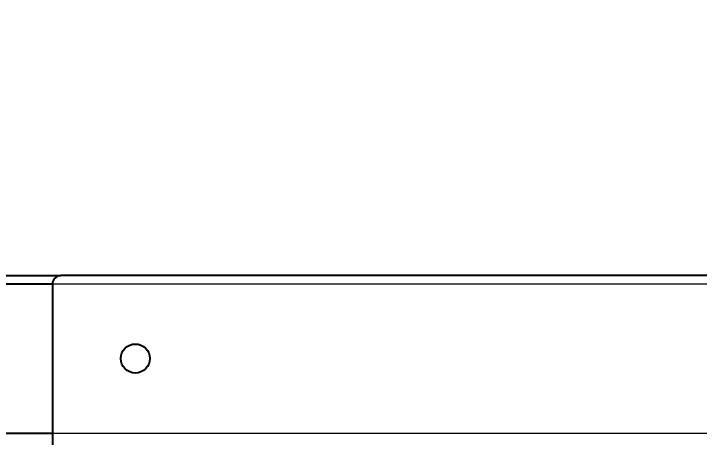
# Model space of a CAD drawing. Header units: millimetres. Extents: x 108 to 5832, y 144 to 4056.
# Drawn here: x 1108.5 to 1273.9, y 2950 to 3052.2 of the extents above; entities that cross this region are included whole.
import ezdxf

# ---------------------------------------------------------------- set-up
doc = ezdxf.new("R2010")
doc.units = ezdxf.units.MM
doc.header["$LTSCALE"] = 20
doc.header["$PDSIZE"] = -1
doc.linetypes.add('HIDDEN', pattern=[1.905, 1.27, -0.635])
doc.dimstyles.new('ISO-25', dxfattribs={"dimtxt": 2.5, "dimasz": 2.5, "dimexe": 1.25, "dimexo": 0.625, "dimtad": 1, "dimtxsty": 'Standard', "dimcen": 2.5, "dimadec": 0, "dimazin": 0, "dimtfac": 1, "dimtmove": 0, "dimatfit": 3, "dimfxl": 0, "dimarcsym": 0})

# ---------------------------------------------------------------- blocks, each defined once
blk = doc.blocks.new('*D2')
at = {"color": 3, "lineweight": -2}
for p, q in [((1017.8, 3006.99), (1017.8, 3240.51)), ((2767.8, 3008.99), (2767.8, 3240.51)), ((2707.8, 3220.51), (1077.8, 3220.51))]:
    blk.add_line(p, q, dxfattribs=at)
at = {"color": 3}
for points in [[(1077.8, 3230.51), (1077.8, 3210.51), (1017.8, 3220.51)], [(2707.8, 3230.51), (2707.8, 3210.51), (2767.8, 3220.51)]]:
    blk.add_solid(points, dxfattribs=at)
at = {"layer": 'Defpoints', "color": 0}
for p in [(1017.8, 3220.51), (2767.8, 2988.99), (1017.8, 2986.99)]:
    blk.add_point(p, dxfattribs=at)
at = {"color": 2, "insert": (1892.8, 3280.99), "char_height": 60, "attachment_point": 5}
blk.add_mtext('1750', dxfattribs=at)

msp = doc.modelspace()

# ---------------------------------------------------------------- linework, layer by layer
at = {"color": 7, "linetype": 'Continuous', "lineweight": 25}
for p, q in [((1057.8, 2988.99), (1119.8, 2988.99)), ((2765.8, 2988.99), (1119.8, 2988.99)), ((1117.8, 2986.99), (1117.8, 2810.99))]:
    msp.add_line(p, q, dxfattribs=at)
at = {"color": 8, "linetype": 'Continuous', "lineweight": 25}
for p, q in [((1057.8, 2986.99), (1117.8, 2986.99)), ((1057.8, 2950.99), (1117.8, 2950.99))]:
    msp.add_line(p, q, dxfattribs=at)
at = {"color": 1, "linetype": 'HIDDEN', "lineweight": 18}
for p, q in [((1057.8, 2986.99), (2727.8, 2986.99)), ((1117.8, 2986.99), (2727.8, 2986.99)), ((1057.8, 2950.99), (2727.8, 2950.99)), ((1117.8, 2950.99), (2727.8, 2950.99))]:
    msp.add_line(p, q, dxfattribs=at)
at = {"color": 7, "linetype": 'Continuous', "lineweight": 25}
msp.add_circle((1137.8, 2968.99), 3.5, dxfattribs=at)
msp.add_arc((1119.8, 2986.99), 2, 90, 180, dxfattribs=at)

# ---------------------------------------------------------------- dimensions: what is measured, and where the dimension line sits
dim = msp.add_linear_dim(base=(1017.8, 3220.51), p1=(2767.8, 2988.99), p2=(1017.8, 2986.99), dimstyle='ISO-25', override={"dimtxt": 60, "dimasz": 60, "dimexe": 20, "dimexo": 20, "dimgap": 30.48, "dimdec": 0, "dimzin": 0, "dimclrd": 3, "dimclre": 3, "dimclrt": 2, "dimadec": 1, "dimtdec": 0, "dimtzin": 0})
dim.commit()
dim.dimension.update_dxf_attribs({"geometry": '*D2', "text_midpoint": (1892.8, 3280.99)})

doc.saveas('drawing.dxf')
